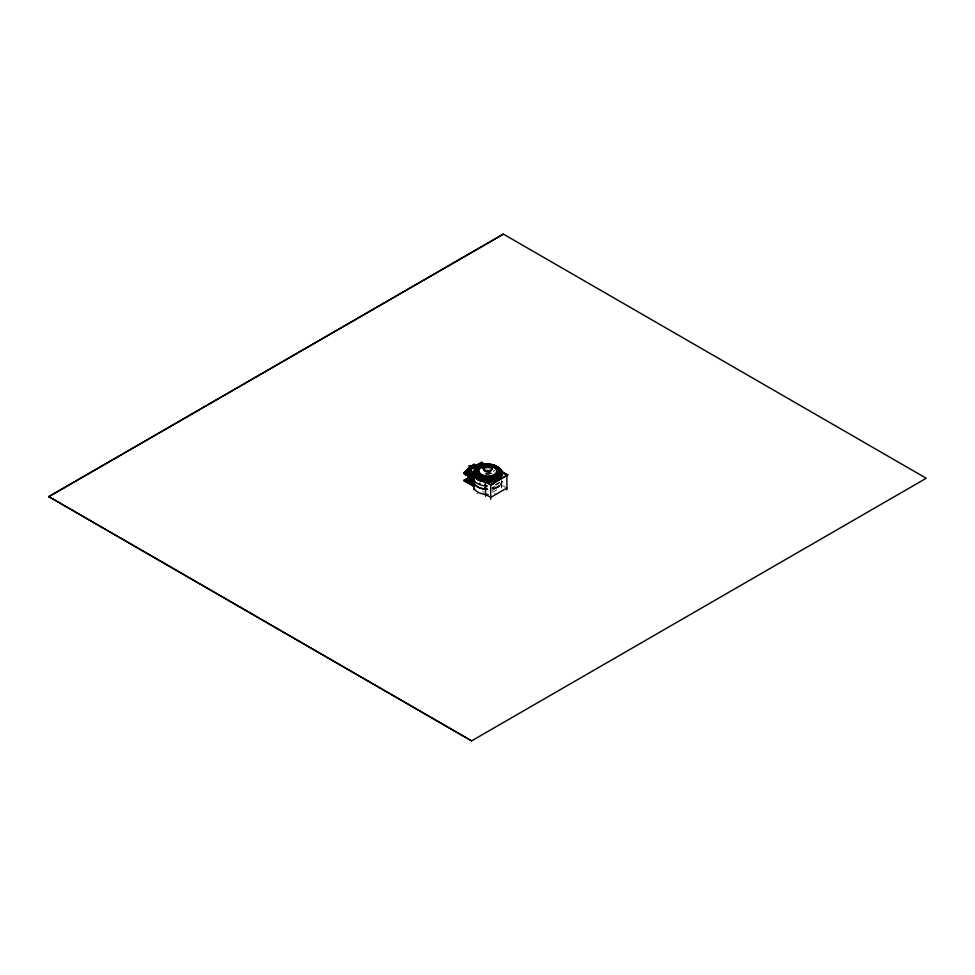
<?xml version="1.0" encoding="UTF-8"?>
<svg xmlns="http://www.w3.org/2000/svg" width="975" height="975" viewBox="0 0 975 975"><rect width="100%" height="100%" fill="white"/><g stroke="black" fill="none" stroke-linecap="round" stroke-linejoin="round"><path stroke-width="0.73" stroke-dasharray="4.88 3.66" d="M492.314 490.474L494.764 489.06M491.132 473.484L490.571 473.472A10.688 6.167 0 0 0 485.111 473.448M487.524 471.23L491.473 473.509M506.878 488.048L501.564 485.123L501.564 480.894M501.698 480.809L501.759 488.426A13.979 8.068 0 0 0 500.699 485.209M500.699 483.356A13.979 8.068 0 0 1 500.309 490.023M495.117 493.313A13.979 8.068 0 0 1 494.435 493.545M477.726 493.911A13.979 8.068 0 0 1 476.897 493.362M496.677 489.864A10.688 6.167 0 0 1 492.058 492.095M483.88 492.192A10.688 6.167 0 0 1 482.442 491.79M502.088 481.223A14.308 8.263 0 0 1 500.809 484.502M494.508 488.378A14.308 8.263 0 0 1 491.888 488.999M485.075 472.985A14.308 8.263 0 0 1 490.937 473.033M502.088 481.089A14.308 8.263 0 0 1 500.809 484.368M494.508 488.243A14.308 8.263 0 0 1 491.888 488.865M494.898 486.83A12.212 7.057 0 0 1 492.29 487.658M486.172 474.106A12.212 7.057 0 0 1 489.036 474.082M494.825 486.659A12.127 6.996 0 0 1 492.217 487.476M485.258 474.118A12.127 6.996 0 0 1 489.84 474.069M493.679 470.291A14.308 8.263 0 0 1 494.922 470.657M493.411 471.559A12.212 7.057 0 0 1 494.118 471.79M489.73 472.887A11.7 3.461 17.3 0 1 491.059 473.326"/><path stroke-width="1.46" d="M470.693 473.899C465.697 475.91 470.572 477.323 471.278 474.24M465.489 473.923L466.172 474.533L470.194 470.389M467.049 474.74L470.279 472.046M478.018 465.562L477.433 465.221C454.703 466.757 485.318 464.868 477.08 465.684M467.781 475.386L470.901 472.473L467.756 475.508L467.72 474.825M477.908 465.489L470.767 465.77L463.808 473.216L473.899 479.164M467.33 478.688C466.013 479.895 469.353 478.298 467.33 478.688C465.307 478.835 468.622 479.919 466.598 479.103M476.958 466.013L471.339 466.099L463.99 473.253L470.949 465.904M471.876 466.586L465.087 473.96M472.046 466.501L476.58 466.489M472.229 466.781L464.917 473.801M472.924 467.196C471.571 465.221 459.859 482.016 470.048 471.912M466.013 474.496L472.741 466.903M473.314 467.244L470.547 465.758L463.917 473.289M466.184 480.114L465.892 479.408L466.464 480.029L465.002 479.858L465.867 480.297M466.964 478.92L467.573 478.871M468.463 476.092L468.987 475.958M469.06 478.03L468.158 478.213L469.146 478.445M467.476 475.276L470.62 472.241M469.292 481.626L468.439 481.723L469.121 481.601M464.149 473.423L471.413 466.318M464.502 473.618L471.534 466.233L471.997 466.647M464.734 473.753C482.881 454.167 470.633 469.56 464.344 473.46M465.428 474.155L472.57 466.988M472.57 466.842C467.427 472.461 465.16 475.995 465.27 473.996M466.367 474.691L470.316 470.45M466.477 474.764L470.547 470.584L466.708 474.898M466.94 475.032L470.901 470.791M470.389 472.107L466.842 475.373L467.683 475.154M468.11 475.702L470.23 473.631L468.061 475.605M468.451 475.91L470.584 473.838M470.937 474.033L468.878 476.458L469.609 476.032L468.146 476.032L469.121 475.629M469.036 476.239L471.047 474.106M471.51 474.374C468.195 476.617 470.072 477.957 471.973 474.642M469.621 476.58L471.632 474.435M469.731 476.641L471.863 474.569M472.205 474.776L470.438 477.226M472.327 474.849L470.255 477.555M472.558 474.983L470.267 476.885M475.447 471.827L475.508 472.692M472.68 475.044L470.669 477.177L471.827 477.847M474.667 473.033L476.604 470.925M470.901 477.311L472.912 475.178M474.776 473.107L476.678 470.901M471.01 477.384L473.143 475.312M471.242 477.518L473.253 475.386M471.364 477.579L473.484 475.52M473.606 475.581L471.595 477.713L473.838 475.715M471.949 477.921L473.96 475.788M472.522 478.25L474.533 476.117M472.643 478.323L474.654 476.19L472.875 478.457M468.658 475.727L469.609 475.861M465.611 479.834L465.745 479.822M467.537 481.187L467.11 481.114M467.074 480.833L467.22 480.748M468.804 481.638L469.609 481.845L468.146 481.674L468.878 482.259M488.536 478.932L484.575 481.223L490.693 484.953L507.817 474.862L501.698 471.339L499.066 472.851M467.647 475.532L468.049 474.959L467.135 475.069M468.548 481.638L468.938 482.04M48.75 496.604L503.393 234.122L926.25 478.25L471.607 740.878L48.75 496.604L471.607 740.878M48.75 496.75L503.393 234.122M481.516 462.284L481.516 463.015L469.341 470.035L468.878 469.572L481.516 462.284L485.404 464.527M464.112 473.18L467.683 470.742M469.341 469.901L481.516 462.881L485.05 464.917M463.783 473.228L467.683 470.986M464.478 474.045L464.478 473.143L468.171 471.01M467.33 473.545L468.061 473.289M467.366 474.776L466.586 475.13L467.476 474.715M470.767 473.813L468.293 475.239L464.417 472.997M476.69 471.047L474.069 472.57L474.069 477.677M476.495 471.217L474.069 472.765L468.878 469.572M474.947 472.436L475.008 471.486L476.044 472.997A14.308 8.263 0 0 0 475.008 481.54A14.308 8.263 0 0 0 487.537 486.074M473.911 485.44L473.899 486.379L463.783 480.541L470.62 476.458M468.158 478.213L469.609 478.201M469.731 477.299L470.462 476.885M465.002 480.029L466.464 479.858M467.33 479.529L468.061 478.932M466.586 480.773L468.049 480.773L466.586 480.773L467.415 481.138M470.474 478.701L469.743 479.127L470.462 479.542M466.586 480.943L468.049 480.773M468.146 481.845L468.878 481.248M483.71 464.478L481.528 463.222L469.694 470.035L469.694 482.747L471.157 482.747L471.157 477.128M469.694 482.747L474.435 485.489M488.889 479.334L485.05 481.687L484.575 481.223M499.139 473.423L501.698 471.937L507.353 475.203M485.526 496.263L485.526 481.699L488 480.224M499.48 473.618L501.564 472.412M490.693 484.746L507.817 474.862M506.878 488.048L490.693 497.396L485.526 494.41M476.897 465.794L470.596 466.282L473.704 468.073M471.059 466.55L476.348 466.355M465.697 480.236L465.733 479.602M470.413 479.395L469.743 478.957L470.425 478.493L470.413 479.322M489.109 465.77L489.511 465.818A8.982 5.192 0 0 1 495.032 473.947A8.775 5.07 0 0 1 493.118 475.032A8.982 5.192 0 0 1 479.103 471.851M469.523 473.96L473.96 476.531M501.698 472.314L506.878 475.312L506.878 489.901M474.264 471.973L476.044 472.997M485.513 481.662L490.693 484.66L490.693 499.249M470.072 473.448L474.143 475.8M469.694 475.154L474.435 477.896M464.478 473.143L473.911 478.579L473.911 479.481L464.246 473.594M463.783 472.985L473.899 478.822M469.731 477.128L470.45 477.726M473.911 485.574L464.478 480.139M473.899 485.708L464.246 480.273M464.015 480.407L473.899 485.977M473.899 486.245L463.783 480.541M495.349 478.25L497.494 479.529A13.979 8.068 0 0 0 497.823 468.122M477.47 477.214L477.604 477.323A12.59 7.264 0 0 0 485.928 480.358A12.48 7.203 0 0 0 487.11 480.443A12.297 7.105 0 0 0 500.212 472.887A12.48 7.203 0 0 0 500.053 472.205A12.59 7.264 0 0 0 497.957 469.219A12.663 7.312 0 0 0 495.142 467.537M477.47 478.116L477.604 478.225A12.59 7.264 0 0 0 485.928 481.26A12.48 7.203 0 0 0 487.11 481.345A12.297 7.105 0 0 0 500.077 475.386M472.753 478.384L472.241 478.018L474.301 475.983L471.9 477.823M479.018 471.766L478.993 471.717A8.848 5.107 0 0 1 485.989 465.782M501.698 471.339L501.698 472.071M473.326 477.092L473.228 484.794M472.132 476.409L472.034 484.1M471.339 475.946L471.242 483.649M471.157 475.727L470.425 474.362L470.474 483.198M488.061 494.508A13.979 8.068 0 0 1 474.533 483.868M474.045 489.816A13.979 8.068 0 0 1 474.143 486.513M488.768 471.4A10.993 3.254 17.3 0 0 487.951 471.181A12.188 3.607 17.3 0 0 484.051 470.401M486.903 471.413A10.688 6.167 0 0 1 487.939 471.4M497.933 475.654A10.688 6.167 0 0 1 497.774 475.922M495.215 478.164A10.688 6.167 0 0 1 490.852 479.639M484.368 479.578A10.688 6.167 0 0 1 482.442 479.078M479.456 477.604A10.688 6.167 0 0 1 478.871 477.141M482.747 468.28A10.688 6.167 0 0 1 492.18 468.11M497.494 479.529A13.979 8.068 0 0 1 477.726 479.347A13.979 8.068 0 0 1 478.055 467.927M482.43 466.269A13.979 8.068 0 0 1 483.758 466.001M490.864 465.855A13.979 8.068 0 0 1 492.229 466.087M495.69 487.975A14.308 8.263 0 0 0 499.432 485.879A14.308 8.263 0 0 1 495.69 487.841M487.537 489.352A14.308 8.263 0 0 1 474.216 478.457M487.537 489.218A14.308 8.263 0 0 1 474.216 478.323M486.184 488.097A12.212 7.057 0 0 1 485.392 488.024M485.538 487.841A12.127 6.996 0 0 1 484.794 487.756M499.432 482.601A14.308 8.263 0 0 1 495.69 484.697M493.192 484.148A12.212 7.057 0 0 1 491.303 484.575M485.513 484.758A12.212 7.057 0 0 1 484.77 484.66M480.127 483.32A12.212 7.057 0 0 1 479.737 483.137M485.233 470.925A12.212 7.057 0 0 1 490.169 470.913M491.01 465.014A14.637 8.446 0 0 1 500.065 477.86A14.637 8.446 0 0 1 476.068 478.335A14.637 8.446 0 0 1 483.563 465.173M477.348 477.202A12.431 7.178 0 0 1 477.336 469.255M480.309 467.452A12.431 7.178 0 0 1 484.331 466.318M492.046 466.501A12.431 7.178 0 0 0 490.876 466.282A11.432 6.606 0 0 1 492.192 466.659M488.183 470.645A4.241 2.425 -0.3 0 0 490.73 469.962A4.241 2.438 0 0 0 492.022 468.256A4.241 2.462 0.3 0 0 489.45 465.952A4.241 2.462 0.3 0 0 484.807 466.44A4.241 2.438 0 0 0 483.941 469.255A4.241 2.438 0 0 0 488.183 470.633M477.128 477.908A12.431 7.178 0 0 1 475.581 475.739M475.337 473.362A12.431 7.178 0 0 1 476.178 471.425M484.331 467.22A12.431 7.178 0 0 1 492.046 467.403M488.183 471.547A4.241 2.425 -0.3 0 0 490.73 470.864A4.241 2.438 0 0 0 492.022 469.158A4.241 2.462 0.3 0 0 489.45 466.854A4.241 2.462 0.3 0 0 484.807 467.342A4.241 2.438 0 0 0 483.941 470.157A4.241 2.438 0 0 0 488.183 471.547M489.925 465.867A9.799 5.655 0 0 1 495.836 474.618A9.799 5.655 0 0 1 479.578 474.496A9.799 5.655 0 0 1 485.879 465.843M489.998 466.013A10.152 5.862 0 0 1 497.92 472.083A10.03 5.789 0 0 1 488.512 477.518A10.152 5.862 0 0 1 477.762 471.924M477.628 471.851A10.103 5.826 0 0 1 480.577 467.464A11.066 6.386 0 0 1 485.526 466.135M484.087 466.148A10.103 5.826 0 0 1 485.087 465.965M478.298 469.487A9.994 5.765 0 0 1 484.027 466.184M498.054 467.988A14.308 8.263 0 0 1 497.725 479.663A14.308 8.263 0 0 1 477.494 479.481A14.308 8.263 0 0 1 477.823 467.793M482.308 466.099A14.308 8.263 0 0 1 483.661 465.818M490.937 465.672A14.308 8.263 0 0 1 492.338 465.904M498.054 467.854A14.308 8.263 0 0 1 495.97 480.37A14.308 8.263 0 0 1 474.898 477.202A14.308 8.263 0 0 1 483.661 465.684M490.937 465.538A14.308 8.263 0 0 1 492.338 465.77M499.883 474.679A12.212 7.057 0 0 1 485.172 480.638A12.212 7.057 0 0 1 476.092 471.681M484.209 467.001A12.212 7.057 0 0 1 492.107 467.147M495.495 468.268A12.212 7.057 0 0 1 495.885 468.463M498.286 470.133A12.212 7.057 0 0 1 498.493 470.352A12.127 6.996 0 0 0 481.565 467.598M499.895 473.618A12.127 6.996 0 0 1 486.001 480.529A12.127 6.996 0 0 1 476.166 471.595M499.627 474.033A11.895 6.874 0 0 1 486.501 480.114A11.895 6.874 0 0 1 475.983 472.522M489.316 466.477A11.895 6.874 0 0 1 498.53 470.303M475.995 472.522A11.676 6.74 0 0 1 476.373 471.376M484.502 466.684A11.676 6.74 0 0 1 485.477 466.55M490.864 465.392A13.979 8.068 0 0 1 499.505 477.653A13.979 8.068 0 0 1 476.592 478.103A13.979 8.068 0 0 1 483.758 465.526M490.864 464.856A13.979 8.068 0 0 1 499.505 477.116A13.979 8.068 0 0 1 476.592 477.567A13.979 8.068 0 0 1 483.758 464.99M476.434 473.338A11.432 6.606 0 0 0 493.118 478.603A11.432 6.606 0 0 0 495.129 467.683A10.433 6.021 0 0 0 490.23 466.148M493.789 467.122A11.225 6.484 0 0 1 498.871 472.826A10.957 6.325 0 0 1 488.402 478.871A11.225 6.484 0 0 1 477.847 475.239M480.48 467.586A11.225 6.484 0 0 1 482.15 466.915M483.893 465.27A13.492 7.788 0 0 0 476.994 477.397A13.492 7.788 0 0 0 499.09 476.958A13.492 7.788 0 0 0 490.754 465.136A13.163 7.593 0 0 1 498.822 476.58A13.163 7.593 0 0 1 477.25 477.019A13.163 7.593 0 0 1 483.99 465.185M483.893 465.002A13.492 7.788 0 0 0 476.994 477.128A13.492 7.788 0 0 0 499.09 476.69A13.492 7.788 0 0 0 490.754 464.868A13.163 7.593 0 0 1 498.822 476.312A13.163 7.593 0 0 1 477.25 476.751A13.163 7.593 0 0 1 483.99 464.917M477.726 475.117A11.176 6.447 0 0 1 476.69 472.107A11.066 6.386 0 0 1 477.787 469.597M491.327 466.257A11.176 6.447 0 0 1 491.961 466.391M493.472 466.915A11.066 6.386 0 0 1 498.749 471.705M498.53 471.62A10.835 6.252 0 0 1 498.591 472.4A10.676 6.167 0 0 1 488.122 478.445A10.835 6.252 0 0 1 486.769 478.408A10.969 6.338 0 0 1 477.847 474.593M477.799 474.593A10.762 6.216 0 0 1 485.026 466.123A10.433 6.021 0 0 0 480.322 476.178M490.852 466.208A10.762 6.216 0 0 1 491.936 466.44A10.969 6.338 0 0 1 493.301 466.867M490.608 464.965A12.833 7.41 0 0 1 498.542 476.214A12.833 7.41 0 0 1 477.518 476.629A12.833 7.41 0 0 1 484.087 465.099M498.274 471.827A10.628 6.143 0 0 0 495.385 467.805A10.688 6.167 0 0 0 494.934 467.537M498.274 471.949A10.433 6.021 0 0 1 497.518 474.277A10.323 5.96 0 0 1 491.827 477.555A10.433 6.021 0 0 1 487.805 477.994L487.732 477.994A10.628 6.143 0 0 1 480.2 476.068M465.733 473.631L465.002 474.216L465.733 473.631M481.687 477.25A11.846 6.837 0 0 0 499.614 471.498A11.846 6.837 0 0 0 482.028 465.404A11.846 6.837 0 0 0 481.687 477.25M481.687 476.714A11.846 6.837 0 0 0 499.614 470.962A11.846 6.837 0 0 0 482.028 464.868A11.846 6.837 0 0 0 481.687 476.714M481.516 477.677A12.175 7.032 0 0 0 499.943 471.766A12.175 7.032 0 0 0 481.869 465.514A12.175 7.032 0 0 0 481.516 477.677M481.516 477.409A12.175 7.032 0 0 0 499.943 471.498A12.175 7.032 0 0 0 481.869 465.246A12.175 7.032 0 0 0 481.516 477.409M481.187 478.274A12.833 7.41 0 0 0 500.602 472.046A12.833 7.41 0 0 0 481.54 465.441A12.833 7.41 0 0 0 481.187 478.274M481.345 478.103A12.504 7.215 0 0 0 500.273 472.034A12.504 7.215 0 0 0 481.711 465.611A12.504 7.215 0 0 0 481.345 478.103M481.345 477.835A12.504 7.215 0 0 0 500.273 471.766A12.504 7.215 0 0 0 481.711 465.343A12.504 7.215 0 0 0 481.345 477.835"/></g></svg>
